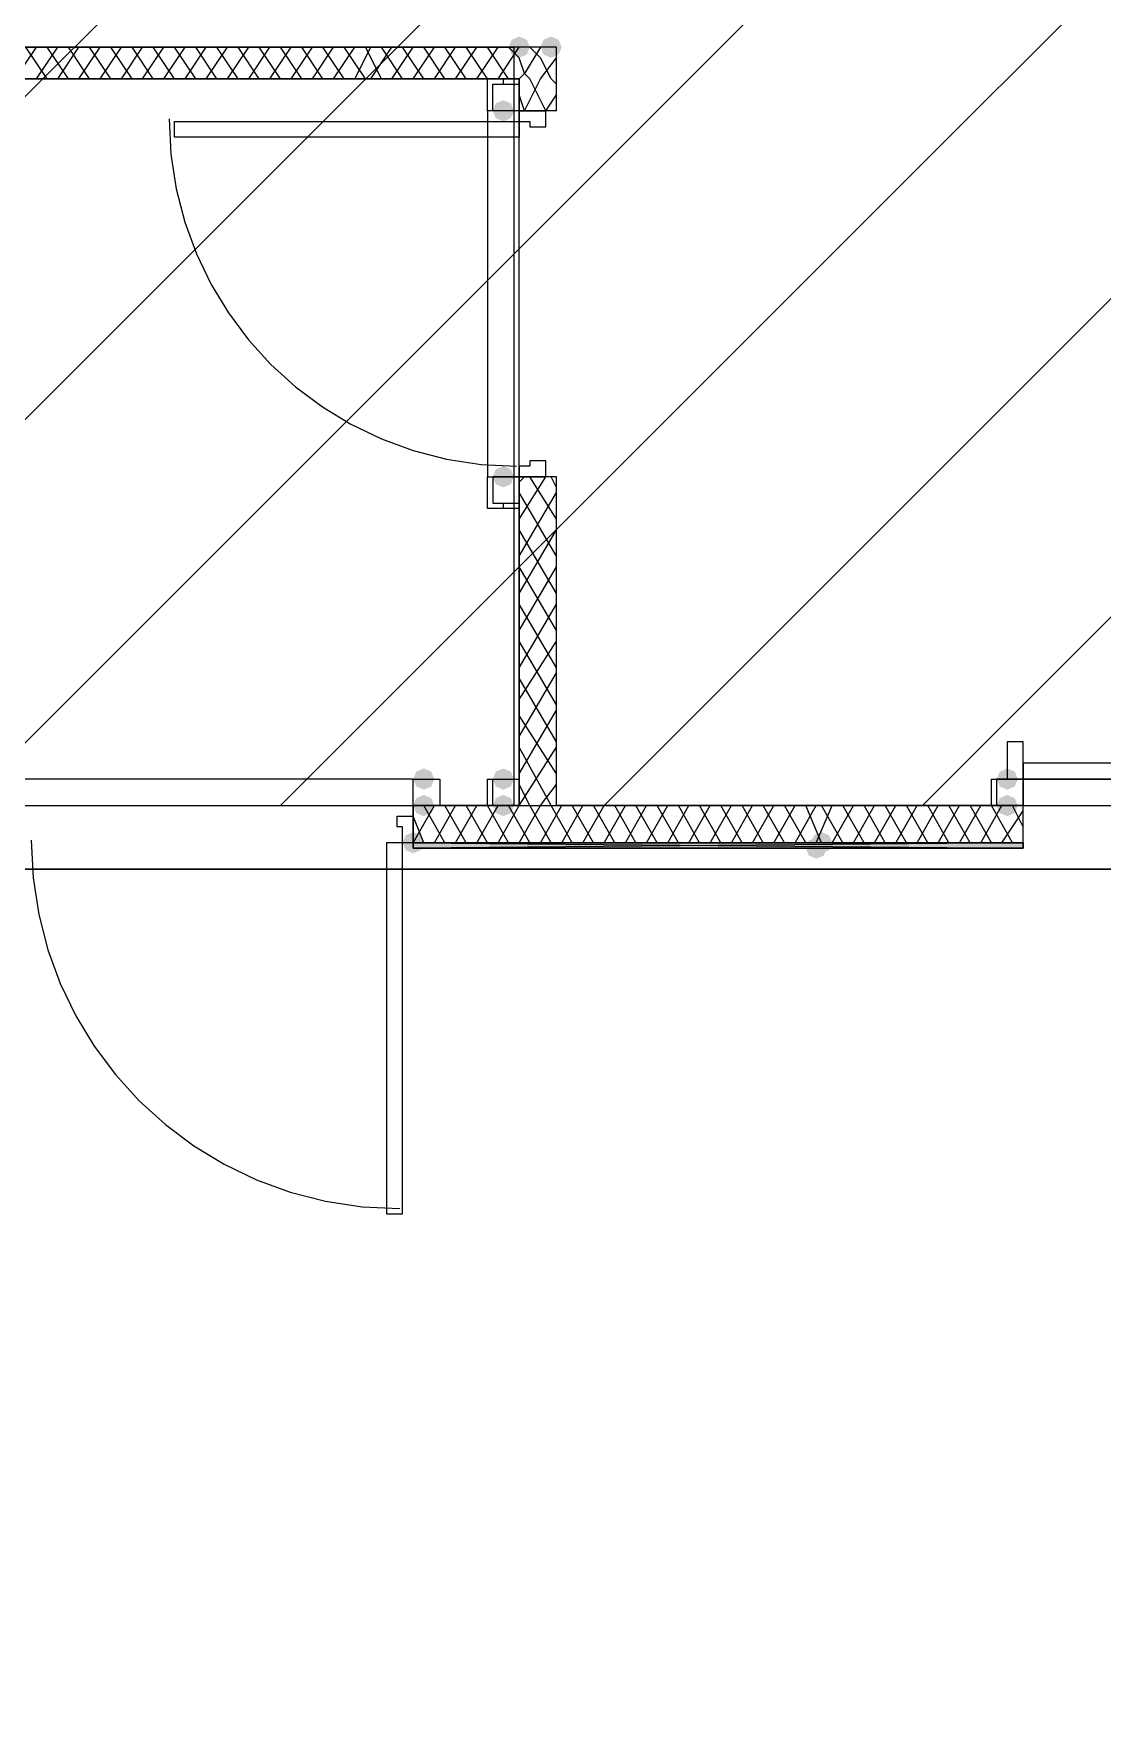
# Model space of a CAD drawing. Header units: millimetres. Extents: x 0 to 420, y 0 to 297.
# Drawn here: x 118.34 to 126.87, y 111.09 to 124.61 of the extents above; entities that cross this region are included whole.
import ezdxf

# ---------------------------------------------------------------- set-up
doc = ezdxf.new("R2010")
doc.units = ezdxf.units.MM
doc.layers.get('0').update_dxf_attribs({"linetype": 'CONTINUOUS'})

msp = doc.modelspace()

# ---------------------------------------------------------------- hatches: boundary and pattern name
at = {"true_color": 0x000007}
for points in [[(122.301, 124.502333), (122.276129, 124.442537), (122.216333, 124.417667), (122.156537, 124.442537), (122.131667, 124.502333), (122.156537, 124.562129), (122.216333, 124.587), (122.276129, 124.562129)], [(122.555, 124.502333), (122.530129, 124.442537), (122.470333, 124.417667), (122.410538, 124.442537), (122.385667, 124.502333), (122.410537, 124.562129), (122.470333, 124.587), (122.530129, 124.562129)], [(122.174, 123.994333), (122.149129, 123.934537), (122.089333, 123.909667), (122.029538, 123.934537), (122.004667, 123.994333), (122.029537, 124.054129), (122.089333, 124.079), (122.149129, 124.054129)], [(122.174, 121.073333), (122.149129, 121.013537), (122.089333, 120.988667), (122.029538, 121.013537), (122.004667, 121.073333), (122.029537, 121.133129), (122.089333, 121.158), (122.149129, 121.133129)], [(121.539, 118.660333), (121.514129, 118.600538), (121.454333, 118.575667), (121.394538, 118.600538), (121.369667, 118.660333), (121.394537, 118.720129), (121.454333, 118.745), (121.514129, 118.720129)], [(122.174, 118.660333), (122.149129, 118.600538), (122.089333, 118.575667), (122.029538, 118.600538), (122.004667, 118.660333), (122.029537, 118.720129), (122.089333, 118.745), (122.149129, 118.720129)], [(126.195667, 118.660333), (126.170796, 118.600538), (126.111, 118.575667), (126.051204, 118.600538), (126.026333, 118.660333), (126.051204, 118.720129), (126.111, 118.745), (126.170796, 118.720129)], [(121.539, 118.448667), (121.514129, 118.388871), (121.454333, 118.364), (121.394538, 118.388871), (121.369667, 118.448667), (121.394537, 118.508462), (121.454333, 118.533333), (121.514129, 118.508463)], [(122.174, 118.448667), (122.149129, 118.388871), (122.089333, 118.364), (122.029538, 118.388871), (122.004667, 118.448667), (122.029537, 118.508462), (122.089333, 118.533333), (122.149129, 118.508463)], [(126.195667, 118.448667), (126.170796, 118.388871), (126.111, 118.364), (126.051204, 118.388871), (126.026333, 118.448667), (126.051204, 118.508462), (126.111, 118.533333), (126.170796, 118.508463)]]:
    msp.add_hatch(color=0, dxfattribs=at).paths.add_polyline_path(points, flags=0)
at = {"true_color": 0x0000fe}
for points in [[(121.454333, 118.152333), (121.429462, 118.092537), (121.369667, 118.067667), (121.309871, 118.092537), (121.285, 118.152333), (121.309871, 118.212129), (121.369667, 118.237), (121.429462, 118.212129)], [(121.454333, 118.152333), (121.429462, 118.092537), (121.369667, 118.067667), (121.309871, 118.092537), (121.285, 118.152333), (121.309871, 118.212129), (121.369667, 118.237), (121.429462, 118.212129)], [(124.671667, 118.11), (124.646796, 118.050204), (124.587, 118.025333), (124.527204, 118.050204), (124.502333, 118.11), (124.527204, 118.169796), (124.587, 118.194667), (124.646796, 118.169796)], [(124.714, 118.152333), (124.689129, 118.092537), (124.629333, 118.067667), (124.569538, 118.092537), (124.544667, 118.152333), (124.569537, 118.212129), (124.629333, 118.237), (124.689129, 118.212129)]]:
    msp.add_hatch(color=0, dxfattribs=at).paths.add_polyline_path(points, flags=0)
at = {"true_color": 0x000007}
h = msp.add_hatch(color=0, dxfattribs=at)
h.paths.add_polyline_path([(126.238, 118.152333), (121.369667, 118.152333), (126.238, 118.11)], flags=0)
h.paths.add_polyline_path([(121.369667, 118.152333), (126.238, 118.11), (121.369667, 118.11)], flags=0)

# ---------------------------------------------------------------- linework, layer by layer
at = {"color": 0, "true_color": 0x000007}
for points in [[(105.156, 117.940667), (390.990667, 117.940667), (390.990667, 235.627333), (105.156, 235.627333)], [(105.664, 124.502333), (122.174, 124.502333), (122.174, 118.448667), (134.874, 118.448667), (134.874, 152.908), (105.664, 152.908), (105.664, 136.567333)], [(122.216333, 123.994333), (122.004667, 123.994333), (122.004667, 124.206), (122.216333, 124.206), (122.216333, 123.994333), (121.962333, 123.994333), (121.962333, 124.248333), (122.216333, 124.248333)], [(119.464667, 123.909667), (122.216333, 123.909667), (122.216333, 123.782667), (119.464667, 123.782667)], [(122.428, 123.994333), (122.216333, 123.994333), (122.216333, 123.909667), (122.301, 123.909667), (122.301, 123.867333), (122.428, 123.867333)], [(122.216333, 123.994333), (122.428, 123.994333)], [(122.428, 121.200333), (122.301, 121.200333), (122.301, 121.158), (122.216333, 121.158), (122.216333, 121.073333), (122.428, 121.073333)], [(122.216333, 120.819333), (121.962333, 120.819333), (121.962333, 121.073333), (122.216333, 121.073333)], [(122.216333, 120.861667), (122.216333, 121.073333), (122.004667, 121.073333), (122.004667, 120.861667)], [(122.216333, 121.073333), (122.428, 121.073333)], [(126.111, 118.956667), (126.111, 118.660333), (126.238, 118.660333), (126.238, 118.956667)], [(126.238, 118.660333), (133.477, 118.660333), (133.477, 118.787333), (126.238, 118.787333)], [(121.369667, 118.660333), (121.581333, 118.660333), (121.581333, 118.448667), (121.369667, 118.448667), (121.369667, 118.660333), (121.581333, 118.660333), (121.581333, 118.448667), (121.369667, 118.448667)], [(122.216333, 118.448667), (122.004667, 118.448667), (122.004667, 118.660333), (122.216333, 118.660333), (122.216333, 118.448667), (121.962333, 118.448667), (121.962333, 118.660333), (122.216333, 118.660333)], [(125.984, 118.660333), (126.238, 118.660333), (126.238, 118.448667), (125.984, 118.448667)], [(126.026333, 118.660333), (126.026333, 118.448667), (126.238, 118.448667), (126.238, 118.660333)], [(121.369667, 118.364), (121.369667, 118.152333), (121.285, 118.152333), (121.285, 118.279333), (121.242667, 118.279333), (121.242667, 118.364)], [(121.285, 115.189), (121.285, 118.152333), (121.158, 118.152333), (121.158, 115.189)], [(126.238, 118.152333), (121.369667, 118.152333), (126.238, 118.11)], [(121.369667, 118.152333), (126.238, 118.11), (121.369667, 118.11)], [(126.238, 118.152333), (126.238, 118.11), (121.369667, 118.11), (121.369667, 118.152333), (126.238, 118.152333), (121.369667, 118.152333), (121.369667, 118.11), (126.238, 118.11)], [(117.263333, 109.304667), (378.883333, 109.304667), (378.883333, 117.940667), (117.263333, 117.940667)]]:
    msp.add_lwpolyline(points, close=True, dxfattribs=at)
at = {"color": 0, "true_color": 0x000001}
for points in [[(112.606668, 118.448666), (158.580668, 164.380333)], [(115.189001, 118.448666), (161.120668, 164.380333)], [(117.771335, 118.448666), (163.703001, 164.380333)], [(120.311335, 118.448666), (166.243001, 164.380333)], [(122.893668, 118.448666), (168.825334, 164.380333)], [(125.433668, 118.448666), (171.365334, 164.380333)]]:
    msp.add_lwpolyline(points, dxfattribs=at)
at = {"color": 0, "true_color": 0x000007}
for points in [[(122.216333, 124.502333), (105.664, 124.502333)], [(118.194667, 124.248333), (118.364, 124.502333)], [(118.448667, 124.248333), (118.279333, 124.502333)], [(118.364, 124.248333), (118.533333, 124.502333)], [(118.618, 124.248333), (118.448667, 124.502333)], [(118.533333, 124.248333), (118.702667, 124.502333)], [(118.787333, 124.248333), (118.618, 124.502333)], [(118.702667, 124.248333), (118.872, 124.502333)], [(118.956667, 124.248333), (118.787333, 124.502333)], [(118.872, 124.248333), (119.041333, 124.502333)], [(119.126, 124.248333), (118.956667, 124.502333)], [(119.041333, 124.248333), (119.210667, 124.502333)], [(119.295333, 124.248333), (119.126, 124.502333)], [(119.210667, 124.248333), (119.38, 124.502333)], [(119.464667, 124.248333), (119.295333, 124.502333)], [(119.38, 124.248333), (119.549333, 124.502333)], [(119.634, 124.248333), (119.464667, 124.502333)], [(119.549333, 124.248333), (119.718667, 124.502333)], [(119.803333, 124.248333), (119.634, 124.502333)], [(119.718667, 124.248333), (119.888, 124.502333)], [(119.972667, 124.248333), (119.803333, 124.502333)], [(119.888, 124.248333), (120.057333, 124.502333)], [(120.142, 124.248333), (119.972667, 124.502333)], [(120.057333, 124.248333), (120.226667, 124.502333)], [(120.311333, 124.248333), (120.142, 124.502333)], [(120.226667, 124.248333), (120.396, 124.502333)], [(120.480667, 124.248333), (120.311333, 124.502333)], [(120.396, 124.248333), (120.565333, 124.502333)], [(120.65, 124.248333), (120.480667, 124.502333)], [(120.565333, 124.248333), (120.734667, 124.502333)], [(120.819333, 124.248333), (120.65, 124.502333)], [(120.734667, 124.248333), (120.904, 124.502333)], [(120.988667, 124.248333), (120.819333, 124.502333)], [(120.904, 124.248333), (121.031, 124.502333)], [(121.115667, 124.248333), (120.988667, 124.502333)], [(121.031, 124.248333), (121.200333, 124.502333)], [(121.285, 124.248333), (121.115667, 124.502333)], [(121.200333, 124.248333), (121.369667, 124.502333)], [(121.454333, 124.248333), (121.285, 124.502333)], [(121.369667, 124.248333), (121.539, 124.502333)], [(121.623667, 124.248333), (121.454333, 124.502333)], [(121.539, 124.248333), (121.708333, 124.502333)], [(121.793, 124.248333), (121.623667, 124.502333)], [(121.708333, 124.248333), (121.877667, 124.502333)], [(121.962333, 124.248333), (121.793, 124.502333)], [(121.877667, 124.248333), (122.047, 124.502333)], [(122.131667, 124.248333), (121.962333, 124.502333)], [(122.047, 124.248333), (122.216333, 124.502333)], [(122.216333, 124.417667), (122.131667, 124.502333)], [(122.385667, 124.502333), (122.258667, 124.290667), (122.216333, 124.417667)], [(122.512667, 124.502333), (122.216333, 124.502333)], [(122.385667, 124.417667), (122.301, 124.502333)], [(122.385667, 124.248333), (122.512667, 124.417667)], [(122.470333, 124.248333), (122.385667, 124.417667)], [(122.512667, 124.502333), (122.470333, 124.502333)], [(122.512667, 123.994333), (122.512667, 124.502333)], [(122.216333, 124.248333), (122.258667, 124.290667)], [(122.301, 124.248333), (122.258667, 124.290667)], [(105.664, 124.248333), (122.216333, 124.248333)], [(122.089333, 124.206), (122.089333, 124.248333)], [(122.216333, 124.206), (122.216333, 124.248333)], [(122.216333, 124.248333), (122.216333, 123.994333)], [(122.258667, 123.994333), (122.385667, 124.248333)], [(122.428, 123.994333), (122.301, 124.248333)], [(122.512667, 124.206), (122.470333, 124.248333)], [(122.258667, 123.994333), (122.216333, 124.121333)], [(122.428, 123.994333), (122.512667, 124.121333)], [(119.422333, 123.930833), (119.436649, 123.647325), (119.478667, 123.372006), (119.546993, 123.106272), (119.640234, 122.851515), (119.756996, 122.60913), (119.895886, 122.380509), (120.055509, 122.167048), (120.234472, 121.970139), (120.431381, 121.791176), (120.644843, 121.631552), (120.873463, 121.492663), (121.115849, 121.375901), (121.370605, 121.28266), (121.63634, 121.214334), (121.911658, 121.172316), (122.195167, 121.158)], [(122.089333, 123.994333), (121.962333, 123.994333), (121.962333, 122.555)], [(122.216333, 122.555), (122.216333, 123.994333), (122.089333, 123.994333)], [(122.512667, 123.994333), (122.428, 123.994333), (122.216333, 123.994333)], [(122.512667, 123.994333), (122.428, 123.994333)], [(121.962333, 122.555), (121.962333, 121.073333), (122.089333, 121.073333)], [(122.089333, 121.073333), (122.216333, 121.073333), (122.216333, 122.555)], [(122.216333, 121.031), (122.258667, 121.073333)], [(122.216333, 120.734667), (122.428, 121.073333)], [(122.512667, 121.073333), (122.428, 121.073333), (122.216333, 121.073333)], [(122.216333, 121.073333), (122.216333, 118.448667)], [(122.512667, 120.734667), (122.301, 121.073333)], [(122.512667, 121.073333), (122.428, 121.073333)], [(122.512667, 120.988667), (122.470333, 121.073333)], [(122.512667, 118.448667), (122.512667, 121.073333)], [(122.216333, 120.438333), (122.512667, 120.946333)], [(122.512667, 120.438333), (122.216333, 120.946333)], [(122.089333, 120.819333), (122.089333, 120.861667)], [(122.216333, 120.142), (122.512667, 120.65)], [(122.512667, 120.142), (122.216333, 120.65)], [(122.216333, 119.845667), (122.512667, 120.353667)], [(122.512667, 119.845667), (122.216333, 120.353667)], [(122.216333, 119.549333), (122.512667, 120.057333)], [(122.512667, 119.549333), (122.216333, 120.057333)], [(122.216333, 119.295333), (122.512667, 119.761)], [(122.512667, 119.253), (122.216333, 119.761)], [(122.216333, 118.999), (122.512667, 119.507)], [(122.512667, 118.956667), (122.216333, 119.464667)], [(122.216333, 118.702667), (122.512667, 119.210667)], [(122.512667, 118.702667), (122.216333, 119.168333)], [(122.216333, 118.448667), (122.512667, 118.914333)], [(122.470333, 118.448667), (122.216333, 118.914333)], [(119.803333, 118.660333), (118.237, 118.660333), (118.237, 118.533333)], [(121.369667, 118.533333), (121.369667, 118.660333), (119.803333, 118.660333)], [(122.301, 118.448667), (122.216333, 118.618)], [(122.385667, 118.448667), (122.512667, 118.618)], [(129.878667, 118.660333), (126.238, 118.660333), (126.238, 118.533333)], [(118.237, 118.533333), (118.237, 118.448667), (119.803333, 118.448667)], [(119.803333, 118.448667), (121.369667, 118.448667), (121.369667, 118.533333)], [(126.238, 118.533333), (126.238, 118.448667), (129.878667, 118.448667)], [(121.369667, 118.364), (121.369667, 118.448667)], [(121.369667, 118.152333), (121.539, 118.448667)], [(121.369667, 118.152333), (121.369667, 118.364), (121.369667, 118.448667)], [(121.369667, 118.448667), (121.369667, 118.364), (121.369667, 118.152333), (121.369667, 118.364)], [(122.216333, 118.448667), (121.369667, 118.448667)], [(121.454333, 118.152333), (121.369667, 118.364)], [(121.623667, 118.152333), (121.454333, 118.448667)], [(121.539, 118.152333), (121.708333, 118.448667)], [(121.793, 118.152333), (121.623667, 118.448667)], [(121.708333, 118.152333), (121.877667, 118.448667)], [(121.962333, 118.152333), (121.793, 118.448667)], [(121.877667, 118.152333), (122.047, 118.448667)], [(122.131667, 118.152333), (121.962333, 118.448667)], [(122.047, 118.152333), (122.216333, 118.448667)], [(122.301, 118.152333), (122.131667, 118.448667)], [(122.216333, 118.152333), (122.385667, 118.448667)], [(122.470333, 118.152333), (122.301, 118.448667)], [(122.385667, 118.152333), (122.555, 118.448667)], [(122.639667, 118.152333), (122.470333, 118.448667)], [(126.111, 118.448667), (122.512667, 118.448667)], [(122.555, 118.152333), (122.724333, 118.448667)], [(122.809, 118.152333), (122.639667, 118.448667)], [(122.724333, 118.152333), (122.893667, 118.448667)], [(122.978333, 118.152333), (122.809, 118.448667)], [(122.893667, 118.152333), (123.063, 118.448667)], [(123.147667, 118.152333), (122.978333, 118.448667)], [(123.063, 118.152333), (123.232333, 118.448667)], [(123.317, 118.152333), (123.147667, 118.448667)], [(123.232333, 118.152333), (123.401667, 118.448667)], [(123.486333, 118.152333), (123.317, 118.448667)], [(123.401667, 118.152333), (123.571, 118.448667)], [(123.655667, 118.152333), (123.486333, 118.448667)], [(123.571, 118.152333), (123.740333, 118.448667)], [(123.825, 118.152333), (123.655667, 118.448667)], [(123.740333, 118.152333), (123.909667, 118.448667)], [(123.994333, 118.152333), (123.825, 118.448667)], [(123.909667, 118.152333), (124.079, 118.448667)], [(124.163667, 118.152333), (123.994333, 118.448667)], [(124.079, 118.152333), (124.248333, 118.448667)], [(124.333, 118.152333), (124.163667, 118.448667)], [(124.248333, 118.152333), (124.417667, 118.448667)], [(124.502333, 118.152333), (124.333, 118.448667)], [(124.417667, 118.152333), (124.587, 118.448667)], [(124.629333, 118.152333), (124.502333, 118.448667)], [(124.587, 118.152333), (124.714, 118.448667)], [(124.798667, 118.152333), (124.629333, 118.448667)], [(124.714, 118.152333), (124.883333, 118.448667)], [(124.968, 118.152333), (124.798667, 118.448667)], [(124.883333, 118.152333), (125.052667, 118.448667)], [(125.137333, 118.152333), (124.968, 118.448667)], [(125.052667, 118.152333), (125.222, 118.448667)], [(125.306667, 118.152333), (125.137333, 118.448667)], [(125.222, 118.152333), (125.391333, 118.448667)], [(125.476, 118.152333), (125.306667, 118.448667)], [(125.391333, 118.152333), (125.560667, 118.448667)], [(125.645333, 118.152333), (125.476, 118.448667)], [(125.560667, 118.152333), (125.73, 118.448667)], [(125.814667, 118.152333), (125.645333, 118.448667)], [(125.73, 118.152333), (125.899333, 118.448667)], [(125.984, 118.152333), (125.814667, 118.448667)], [(125.899333, 118.152333), (126.068667, 118.448667)], [(126.153333, 118.152333), (125.984, 118.448667)], [(126.068667, 118.152333), (126.238, 118.406333)], [(126.238, 118.279333), (126.153333, 118.448667)], [(126.238, 118.152333), (126.238, 118.448667)], [(126.238, 118.152333), (126.238, 118.448667)], [(118.321667, 118.1735), (118.336857, 117.872679), (118.381441, 117.580548), (118.45394, 117.298586), (118.552875, 117.028272), (118.676769, 116.771085), (118.82414, 116.528503), (118.993512, 116.302005), (119.183404, 116.093071), (119.392338, 115.903178), (119.618836, 115.733807), (119.861418, 115.586435), (120.118606, 115.462542), (120.38892, 115.363607), (120.670882, 115.291107), (120.963012, 115.246523), (121.263833, 115.231333)], [(121.369667, 118.152333), (126.238, 118.152333), (121.369667, 118.11), (126.238, 118.11)], [(121.369667, 118.152333), (126.238, 118.152333)]]:
    msp.add_lwpolyline(points, dxfattribs=at)
at = {"color": 0, "true_color": 0x000008}
msp.add_lwpolyline([(105.664, 124.248333), (105.664, 118.448667), (122.216333, 118.448667), (122.216333, 124.248333)], close=True, dxfattribs=at)

doc.saveas('drawing.dxf')
